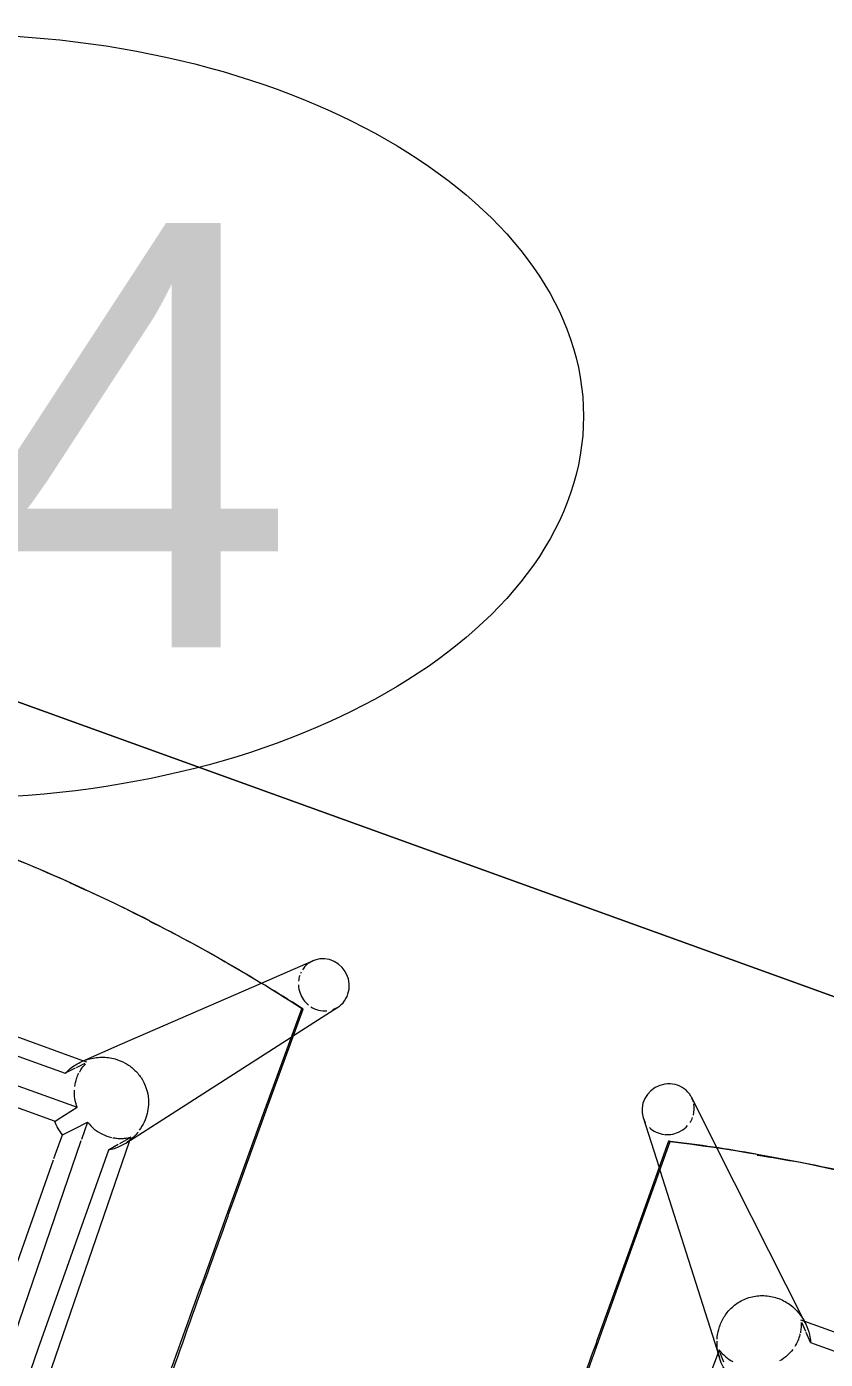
# Model space of a CAD drawing. Header units: inches. Extents: x -2349 to 1043, y -456 to 2193.
# Drawn here: x -555.13 to -538.19, y 525.25 to 553.51 of the extents above; entities that cross this region are included whole.
import ezdxf

# ---------------------------------------------------------------- set-up
doc = ezdxf.new("R2010")
doc.units = ezdxf.units.IN
doc.header["$MEASUREMENT"] = 0
doc.layers.add('I-FURN', color=30, linetype='Continuous', lineweight=9)
doc.layers.add('Q-SPCQ-IDEN', color=132, linetype='Continuous', lineweight=9)
doc.styles.add('Arial', font='arial.ttf', dxfattribs={"height": 9})

# ---------------------------------------------------------------- blocks, each defined once
blk = doc.blocks.new('Furniture 18 - Furniture 6-7418880-7TH FLOOR POWER _ SIGNAL')
at = {"layer": 'I-FURN'}
for p, q in [((-594.97, 553.505), (-518.041, 525.727)), ((-518.041, 525.727), (-594.97, 553.505))]:
    blk.add_line(p, q, dxfattribs=at)
blk = doc.blocks.new('HighTower_FourCast2_WOOD - HighTower_FourCast2_WOOD-7419167-7TH FLOOR POWER _ SIGNAL')
at = {"layer": 'I-FURN'}
for p, q in [((8.232, 10.45), (7.356, 9.623)), ((7.356, 9.623), (4.983, 7.38)), ((8.379, 8.818), (9.058, 9.705)), ((6.317, 6.127), (8.343, 8.771)), ((4.983, 7.38), (4.346, 6.778)), ((4.36, 6.796), (-4.36, 6.796)), ((4.449, 6.796), (4.362, 6.796)), ((4.256, 6.591), (4.096, 6.421)), ((4.416, 6.76), (4.272, 6.608)), ((-4.096, 6.421), (4.096, 6.421)), ((5.807, 5.462), (6.317, 6.127)), ((-4.581, 5.83), (4.581, 5.83)), ((4.288, 5.456), (4.581, 5.83)), ((4.227, 5.387), (-4.227, 5.387)), ((4.234, 5.387), (4.288, 5.456)), ((4.485, 5.176), (4.688, 5.392)), ((4.688, 5.392), (4.891, 5.608)), ((4.891, 5.608), (4.897, 5.215)), ((5.665, 5.379), (5.511, 5.196)), ((5.823, 5.567), (5.688, 5.406)), ((5.865, 5.618), (5.826, 5.571)), ((5.866, 5.546), (5.865, 5.618)), ((6.017, -4.223), (5.866, 5.546)), ((4.486, 4.638), (4.485, 5.176)), ((4.897, 5.184), (5.044, -4.271))]:
    blk.add_line(p, q, dxfattribs=at)
at = {"layer": 'I-FURN', "flags": 128}
for points in [[(8.344, 9.423), (8.34, 7.119), (8.336, 4.815)], [(8.38, 9.414), (8.362, 9.418), (8.344, 9.423)], [(8.373, 5.043), (8.376, 7.229), (8.38, 9.414)], [(5.511, 5.196), (5.537, 0.725), (5.595, -3.74)], [(4.568, -3.704), (4.51, 0.733), (4.486, 4.614)]]:
    blk.add_lwpolyline(points, dxfattribs=at)
at = {"layer": 'I-FURN'}
for start_param, end_param in [(6.139782, 6.206832), (4.568986, 6.139782), (0.193435, 0.492854), (6.213892, 6.427524), (2.998189, 4.568986), (0.731868, 0.96054), (0.584124, 0.641995), (1.102051, 1.427393), (1.427393, 1.98921), (2.089898, 2.756349)]:
    blk.add_ellipse((8.618, 10.047), major_axis=(-0.415, 0.374), ratio=0.955387, start_param=start_param, end_param=end_param, dxfattribs=at)
for points, knots in [([(-8.344, 9.421), (-5.921, 9.975), (-1.878, 10.486), (3.75, 10.274), (6.829, 9.769), (8.343, 9.423)], [0, 0, 0, 0, 0.4444444, 0.7222222, 0.9999147, 0.9999147, 0.9999147, 0.9999147]), ([(4.096, 6.421), (4.135, 6.511), (4.234, 6.675), (4.445, 6.877), (4.702, 7.015), (4.967, 7.075), (5.141, 7.068), (5.218, 7.056)], [-1, -1, -1, -1, -0.8611111, -0.7222222, -0.5833333, -0.4444444, -0.3333333, -0.3333333, -0.3333333, -0.3333333]), ([(4.381, 6.229), (4.369, 6.284), (4.359, 6.38), (4.36, 6.477), (4.364, 6.517)], [-0.5642228, -0.5642228, -0.5642228, -0.5642228, -0.4, -0.2839714, -0.2839714, -0.2839714, -0.2839714]), ([(4.371, 6.542), (4.374, 6.562), (4.386, 6.633), (4.411, 6.701), (4.431, 6.75)], [-0.2583266, -0.2583266, -0.2583266, -0.2583266, -0.2, -0.0477457, -0.0477457, -0.0477457, -0.0477457]), ([(5.807, 6.721), (5.847, 6.671), (5.894, 6.602), (5.931, 6.527), (5.939, 6.508)], [-1, -1, -1, -1, -0.8928571, -0.8571429, -0.8571429, -0.8571429, -0.8571429]), ([(5.939, 6.508), (5.956, 6.47), (5.993, 6.372), (6.026, 6.207), (6.03, 6.01), (6.002, 5.882), (5.982, 5.816)], [-0.8571429, -0.8571429, -0.8571429, -0.8571429, -0.7857143, -0.6785714, -0.5714286, -0.4530605, -0.4530605, -0.4530605, -0.4530605]), ([(4.581, 5.83), (4.512, 5.91), (4.447, 6.017), (4.407, 6.134), (4.401, 6.153)], [-1, -1, -1, -1, -0.7, -0.6407238, -0.6407238, -0.6407238, -0.6407238]), ([(5.511, 5.48), (5.536, 5.484), (5.61, 5.499), (5.707, 5.529), (5.774, 5.566), (5.795, 5.578)], [0.6262409, 0.6262409, 0.6262409, 0.6262409, 0.7, 0.85, 0.9219968, 0.9219968, 0.9219968, 0.9219968])]:
    blk.add_open_spline(points, degree=3, knots=knots, dxfattribs=at)
for points in [[(2.806, 10.259), (2.185, 10.306), (1.564, 10.331), (0.94, 10.353)], [(4.668, 10.072), (4.053, 10.149), (3.437, 10.206), (2.819, 10.25)], [(6.516, 9.793), (5.909, 9.9), (5.3, 9.987), (4.689, 10.059)], [(8.343, 9.423), (7.747, 9.559), (7.147, 9.676), (6.544, 9.777)], [(8.38, 9.414), (8.368, 9.417), (8.355, 9.42), (8.343, 9.423)], [(8.343, 9.423), (8.343, 9.423), (8.343, 9.423), (8.344, 9.423)], [(5.218, 7.056), (5.294, 7.044), (5.443, 7.002), (5.646, 6.887), (5.757, 6.781), (5.807, 6.721)], [(5.972, 5.773), (5.946, 5.693), (5.874, 5.541), (5.715, 5.343), (5.584, 5.241), (5.511, 5.196)], [(4.485, 5.176), (4.437, 5.204), (4.347, 5.267), (4.27, 5.345), (4.234, 5.387)], [(4.891, 5.608), (4.951, 5.571), (5.075, 5.512), (5.278, 5.466), (5.416, 5.467), (5.484, 5.476)], [(5.805, 5.581), (5.825, 5.592), (5.845, 5.605), (5.865, 5.618)], [(8.336, 4.815), (8.334, 3.251), (8.337, 0.123), (8.357, -2.999), (8.372, -4.556)], [(8.373, 4.567), (8.373, 4.646), (8.372, 4.805), (8.373, 4.964), (8.373, 5.043)], [(8.417, -5.499), (8.406, -3.823), (8.387, -0.469), (8.376, 2.888), (8.373, 4.567)]]:
    blk.add_open_spline(points, degree=3, dxfattribs=at)
blk = doc.blocks.new('HighTower_FourCast2_WOOD - HighTower_FourCast2_WOOD-V33-7TH FLOOR POWER _ SIGNAL')
at = {"layer": 'I-FURN'}
for p, q in [((-7.355, 9.621), (-8.232, 10.45)), ((-9.058, 9.705), (-8.379, 8.818)), ((-4.993, 7.389), (-7.355, 9.621)), ((-8.343, 8.771), (-6.317, 6.127)), ((-4.346, 6.778), (-4.993, 7.389)), ((-4.364, 6.796), (-4.449, 6.796)), ((4.36, 6.796), (-4.36, 6.796)), ((-4.272, 6.608), (-4.416, 6.76)), ((-4.096, 6.421), (-4.256, 6.591)), ((-4.096, 6.421), (4.096, 6.421)), ((-6.317, 6.127), (-5.807, 5.462)), ((-5.866, 5.546), (-6.017, -4.223)), ((-5.865, 5.618), (-5.866, 5.546)), ((-5.826, 5.571), (-5.865, 5.618)), ((-5.688, 5.406), (-5.823, 5.567))]:
    blk.add_line(p, q, dxfattribs=at)
at = {"layer": 'I-FURN', "flags": 128}
for points in [[(-8.344, 9.421), (-8.362, 9.416), (-8.38, 9.412)], [(-8.38, 9.412), (-8.376, 7.228), (-8.373, 5.043)], [(-8.336, 4.815), (-8.34, 7.118), (-8.344, 9.421)]]:
    blk.add_lwpolyline(points, dxfattribs=at)
at = {"layer": 'I-FURN'}
for start_param, end_param in [(0.143403, 1.7142), (0.076353, 0.143403), (1.7142, 3.284996), (6.161524, 6.353588), (5.641191, 6.091388), (5.322646, 5.551317), (4.209864, 4.828693), (4.855792, 5.181134), (3.5412, 4.193287)]:
    blk.add_ellipse((-8.618, 10.047), major_axis=(0.415, 0.374), ratio=0.955387, start_param=start_param, end_param=end_param, dxfattribs=at)
for points, knots in [([(-8.344, 9.421), (-5.921, 9.975), (-1.878, 10.486), (3.751, 10.274), (6.83, 9.769), (8.344, 9.423)], [0, 0, 0, 0, 0.444444, 0.722222, 1, 1, 1, 1]), ([(-5.807, 6.721), (-5.744, 6.797), (-5.638, 6.892), (-5.467, 6.986), (-5.286, 7.051), (-5.044, 7.082), (-4.699, 7.025), (-4.409, 6.858), (-4.203, 6.626), (-4.127, 6.493), (-4.096, 6.421)], [-1, -1, -1, -1, -0.861111, -0.791667, -0.722222, -0.583333, -0.444444, -0.222222, -0.111111, 0, 0, 0, 0]), ([(-5.985, 5.813), (-6.004, 5.88), (-6.032, 6.032), (-6.023, 6.27), (-5.949, 6.513), (-5.861, 6.654), (-5.807, 6.721)], [-0.5471988, -0.5471988, -0.5471988, -0.5471988, -0.4285714, -0.2857143, -0.1428571, 0, 0, 0, 0]), ([(-4.429, 6.75), (-4.415, 6.718), (-4.392, 6.649), (-4.376, 6.579), (-4.37, 6.542)], [-0.9522543, -0.9522543, -0.9522543, -0.9522543, -0.85, -0.7416734, -0.7416734, -0.7416734, -0.7416734]), ([(-4.367, 6.516), (-4.367, 6.511), (-4.356, 6.415), (-4.365, 6.32), (-4.382, 6.23)], [-0.7160286, -0.7160286, -0.7160286, -0.7160286, -0.7, -0.4357772, -0.4357772, -0.4357772, -0.4357772]), ([(-4.401, 6.153), (-4.417, 6.101), (-4.465, 5.986), (-4.535, 5.883), (-4.581, 5.83)], [-0.3592762, -0.3592762, -0.3592762, -0.3592762, -0.2, 0, 0, 0, 0]), ([(-5.511, 5.196), (-5.565, 5.23), (-5.667, 5.304), (-5.84, 5.485), (-5.932, 5.653), (-5.972, 5.773)], [-1, -1, -1, -1, -0.8928571, -0.7857143, -0.5714286, -0.5714286, -0.5714286, -0.5714286]), ([(-5.796, 5.576), (-5.759, 5.556), (-5.668, 5.514), (-5.57, 5.491), (-5.511, 5.48)], [0.0780032, 0.0780032, 0.0780032, 0.0780032, 0.2, 0.3737591, 0.3737591, 0.3737591, 0.3737591])]:
    blk.add_open_spline(points, degree=3, knots=knots, dxfattribs=at)
for points in [[(-4.689, 10.069), (-5.3, 9.991), (-5.906, 9.884), (-6.51, 9.769)], [(-6.544, 9.786), (-7.147, 9.679), (-7.747, 9.557), (-8.344, 9.421)], [(-5.865, 5.618), (-5.845, 5.605), (-5.825, 5.592), (-5.805, 5.581)], [(-8.373, 5.043), (-8.373, 4.964), (-8.372, 4.805), (-8.373, 4.646), (-8.373, 4.567)], [(-8.372, -4.556), (-8.357, -2.999), (-8.337, 0.123), (-8.333, 3.251), (-8.336, 4.815)], [(-8.373, 4.567), (-8.376, 2.888), (-8.387, -0.469), (-8.406, -3.823), (-8.417, -5.499)]]:
    blk.add_open_spline(points, degree=3, dxfattribs=at)
blk = doc.blocks.new('Appliance_Specialty Equipment Tag - Standard-3515593-7TH FLOOR POWER _ SIGNAL')
at = {"layer": 'Q-SPCQ-IDEN'}
blk.add_ellipse((-0.04989, 0.00375), major_axis=(-0.1406, 0), ratio=0.600473, dxfattribs=at)

msp = doc.modelspace()

# ---------------------------------------------------------------- block references
at = {"layer": 'I-FURN'}
msp.add_blockref('Furniture 18 - Furniture 6-7418880-7TH FLOOR POWER _ SIGNAL', (0, 0), dxfattribs=at)
for name, p, rotation in [('HighTower_FourCast2_WOOD - HighTower_FourCast2_WOOD-7419167-7TH FLOOR POWER _ SIGNAL', (-560.347, 526.667), 340.1459571155224), ('HighTower_FourCast2_WOOD - HighTower_FourCast2_WOOD-V33-7TH FLOOR POWER _ SIGNAL', (-536.833, 518.176), 340.1459571155228)]:
    msp.add_blockref(name, p, dxfattribs=dict(at, rotation=rotation))
at = {"layer": 'Q-SPCQ-IDEN', "xscale": 95.99999999999994, "yscale": 95.99999999999994, "zscale": 95.99999999999994}
msp.add_blockref('Appliance_Specialty Equipment Tag - Standard-3515593-7TH FLOOR POWER _ SIGNAL', (-552.029, 544.886), dxfattribs=at)

# ---------------------------------------------------------------- texts
at = {"layer": 'Q-SPCQ-IDEN', "insert": (-564.808, 549.343), "char_height": 9, "width": 18.786, "attachment_point": 1, "style": 'Arial'}
msp.add_mtext('E4', dxfattribs=at)

doc.saveas('drawing.dxf')
